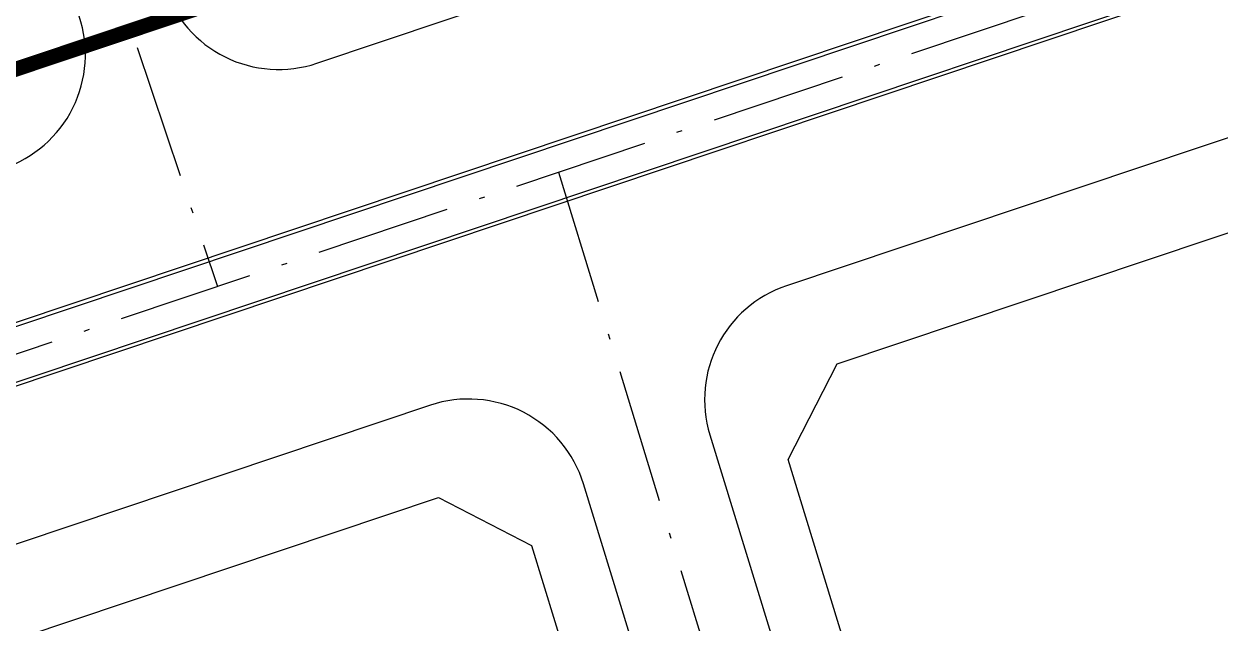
# Model space of a CAD drawing. Header units: metres. Extents: x 551291 to 569219, y 2064429 to 2066248.
# Drawn here: x 552585.3 to 552664.9, y 2065391 to 2065430.9 of the extents above; entities that cross this region are included whole.
import ezdxf

# ---------------------------------------------------------------- set-up
doc = ezdxf.new("R2010")
doc.units = ezdxf.units.M
doc.linetypes.add('ACAD_ISO10W100', pattern=[18.5, 12, -3, 0.5, -3])
doc.linetypes.add('HIDDEN', pattern=[0.375, 0.25, -0.125])
for name, color, linetype in [('BoThamCo', 94, 'CONTINUOUS'), ('LogDg', 7, 'CONTINUOUS'), ('RANHGIOI', 2, 'HIDDEN'), ('TimDg', 222, 'CONTINUOUS'), ('ViaHeS', 32, 'CONTINUOUS')]:
    doc.layers.add(name, color=color, linetype=linetype)

msp = doc.modelspace()

# ---------------------------------------------------------------- linework, layer by layer
at = {"layer": 'BoThamCo'}
msp.add_lwpolyline([(552718.044, 2065455.462), (552429.533, 2065358.64, 0.414214), (552429.06, 2065357.69), (552429.697, 2065355.794, 0.414214), (552430.646, 2065355.321), (552719.158, 2065452.144, 1)], format="xyb", close=True, dxfattribs=at)
at = {"layer": 'LogDg'}
for points in [[(552518.154, 2065642.382, 0.41785), (552509.208, 2065646.763), (552500.182, 2065643.609), (552428.729, 2065605.509, 0.007183), (552424.919, 2065603.406), (552379.037, 2065577.221, 0.398341), (552375.849, 2065566.692, -0.086934), (552391.378, 2065514.78), (552406.15, 2065389.358), (552408.145, 2065376.996, 0.463047), (552423.81, 2065367.531), (552583.922, 2065421.263, 0.414214), (552588.961, 2065431.393), (552518.154, 2065642.382)], [(552942.419, 2065491.71, -0.124666), (552922.237, 2065500.705, 0.262937), (552902.792, 2065503.705, -0.009345), (552867.164, 2065491.003), (552762.255, 2065455.796, 0.405257), (552752.667, 2065437.241), (552761.566, 2065407.756), (552750.078, 2065404.289), (552741.551, 2065432.54, 0.423227), (552722.419, 2065442.427), (552636.046, 2065413.441, 0.40652), (552630.942, 2065403.512), (552645.176, 2065357.079), (552636.571, 2065354.441), (552622.53, 2065400.244, 0.421949), (552612.336, 2065405.484), (552485.863, 2065363.04, 0.346831)], [(552717.964, 2065455.7), (552429.453, 2065358.877, 0.414214), (552428.823, 2065357.61), (552429.46, 2065355.714, 0.414214), (552430.726, 2065355.084), (552719.237, 2065451.907, 1), (552717.964, 2065455.7)]]:
    msp.add_lwpolyline(points, format="xyb", dxfattribs=at)
msp.add_lwpolyline([(552604.778, 2065428.263), (552716.764, 2065465.845, 0.400458), (552726.422, 2065484.162), (552717.857, 2065514.335, 0.428104), (552707.616, 2065519.734), (552587.598, 2065479.457, 0.414214), (552582.559, 2065469.327), (552594.649, 2065433.302, 0.414214)], format="xyb", close=True, dxfattribs=at)
at = {"layer": 'RANHGIOI', "color": 1, "ltscale": 9, "const_width": 1}
msp.add_lwpolyline([(553192.795, 2066065.552), (552852.13, 2065917.062), (552851.284, 2065916.699, -0.005137), (552817.38, 2065902.569), (552530.906, 2065823.343, -0.020567), (552489.898, 2065813.798), (552444.68, 2065805.217, -0.021218), (552401.701, 2065798.935), (552284.485, 2065786.856), (552281.659, 2065769.592, 0.128574), (552287.703, 2065705.115), (552292.618, 2065691.616, 0.039408), (552300.98, 2065673.287), (552313.951, 2065649.921), (552360.554, 2065580.983, -0.11987), (552385.419, 2065514.078), (552400.206, 2065388.529), (552403.648, 2065367.199), (552408.852, 2065368.84), (552857.643, 2065519.452, 0.050684), (553038.548, 2065601.341), (553209.442, 2065700.633)], format="xyb", dxfattribs=at)
at = {"layer": 'TimDg', "linetype": 'ACAD_ISO10W100', "ltscale": 0.75}
msp.add_lwpolyline([(553434.57, 2065805.641), (553218.349, 2065684.991), (553047.591, 2065585.777, -0.050684), (552863.37, 2065502.387), (552414.423, 2065351.723), (552250.07, 2065299.888)], format="xyb", dxfattribs=at)
for points in [[(552517.777, 2065652.935), (552598.168, 2065413.387)], [(552620.873, 2065421.006), (552658, 2065299.888)], [(552620.873, 2065421.006), (552658, 2065299.888)], [(552620.873, 2065421.006), (552658, 2065299.888)]]:
    msp.add_lwpolyline(points, dxfattribs=at)
at = {"layer": 'ViaHeS', "elevation": 0}
msp.add_lwpolyline([(552488.122, 2065357.469), (552612.874, 2065399.336), (552619.08, 2065396.146), (552632.269, 2065353.122), (552649.478, 2065358.397), (552636.151, 2065401.875), (552639.425, 2065408.246), (552726.49, 2065437.464), (552735.148, 2065432.99), (552744.333, 2065402.555), (552767.31, 2065409.49), (552757.912, 2065440.629), (552762.526, 2065449.558), (552869.097, 2065485.323, 0.008545), (552901.888, 2065496.954, -0.249193), (552920.498, 2065494.512, 0.09975), (552938.895, 2065486.295, -0.256949)], format="xyb", dxfattribs=at)

doc.saveas('drawing.dxf')
